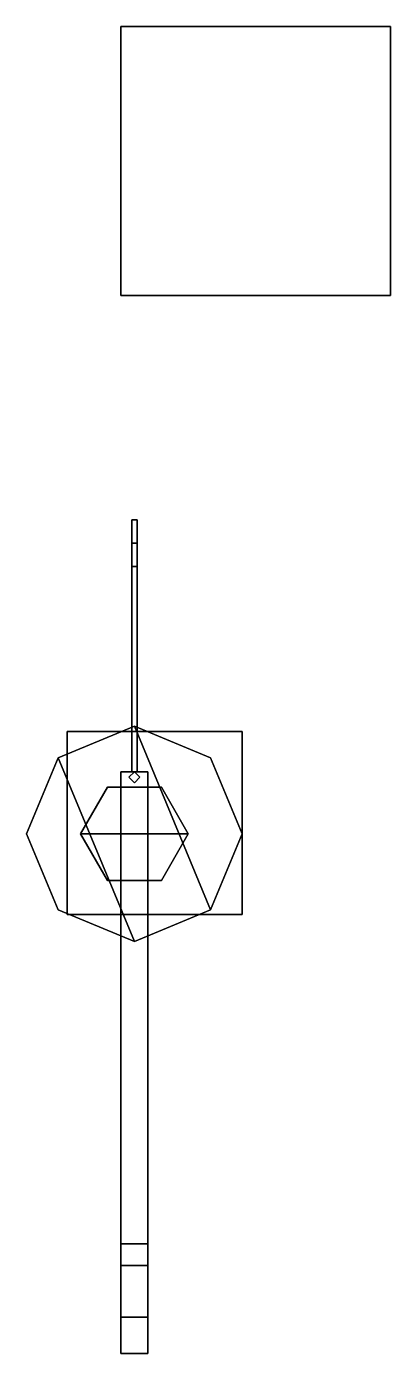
# Model space of a CAD drawing. Header units: millimetres. Extents: x -0.4 to 0.95, y -1.93 to 3.
import ezdxf

# ---------------------------------------------------------------- set-up
doc = ezdxf.new("R2010")
doc.units = ezdxf.units.MM

msp = doc.modelspace()

# ---------------------------------------------------------------- linework, layer by layer
for points in [[(0.95, 3, 1), (0.95, 3), (-0.05, 3), (-0.05, 3, 1)], [(0.95, 3), (0.95, 2), (-0.05, 2), (-0.05, 3)], [(-0.05, 3), (-0.05, 2), (-0.05, 2, 1), (-0.05, 3, 1)], [(-0.05, 3, 1), (-0.05, 2, 1), (0.95, 2, 1), (0.95, 3, 1)], [(0.95, 2, 1), (0.95, 2), (0.95, 3), (0.95, 3, 1)], [(-0.05, 2, 1), (-0.05, 2), (0.95, 2), (0.95, 2, 1)], [(0.01, 1.08, 10.1), (0.01, 1.1666, 10.05), (-0.01, 1.1666, 10.05), (-0.01, 1.08, 10.1)], [(0.01, 1.1666, 10.05), (0.01, 1.1666, 9.95), (-0.01, 1.1666, 9.95), (-0.01, 1.1666, 10.05)], [(0.01, 1.1666, 9.95), (0.01, 1.08, 9.9), (-0.01, 1.08, 9.9), (-0.01, 1.1666, 9.95)], [(-0.01, 0.9934, 10.05), (-0.01, 1.08, 10.1), (-0.01, 1.1666, 10.05), (-0.01, 0.9934, 9.95)], [(-0.01, 0.9934, 9.95), (-0.01, 1.1666, 10.05), (-0.01, 1.1666, 9.95), (-0.01, 1.08, 9.9)], [(0.01, 0.9934, 10.05), (0.01, 1.1666, 9.95), (0.01, 1.1666, 10.05), (0.01, 1.08, 10.1)], [(0.01, 0.9934, 9.95), (0.01, 1.08, 9.9), (0.01, 1.1666, 9.95), (0.01, 0.9934, 10.05)], [(0.01, 0.9934, 10.05), (0.01, 1.08, 10.1), (-0.01, 1.08, 10.1), (-0.01, 0.9934, 10.05)], [(0.01, 1.08, 9.9), (0.01, 0.9934, 9.95), (-0.01, 0.9934, 9.95), (-0.01, 1.08, 9.9)], [(-0.01, 0.9934, 9.95), (-0.01, 0.23, 9.95), (-0.01, 0.23, 10.05), (-0.01, 0.9934, 10.05)], [(-0.01, 0.9934, 10.05), (-0.01, 0.23, 10.05), (0.01, 0.23, 10.05), (0.01, 0.9934, 10.05)], [(0.01, 0.9934, 9.95), (0.01, 0.23, 9.95), (-0.01, 0.23, 9.95), (-0.01, 0.9934, 9.95)], [(0.01, 0.9934, 9.95), (0.01, 0.9934, 10.05), (-0.01, 0.9934, 10.05), (-0.01, 0.9934, 9.95)], [(0.01, 0.23, 10.05), (0.01, 0.23, 9.95), (0.01, 0.9934, 9.95), (0.01, 0.9934, 10.05)], [(0, 0.4), (-0.2828, 0.2828), (-0.2828, 0.2828, 0.1), (0, 0.4, 0.1)], [(-0.2828, 0.2828, 0.1), (0, -0.4, 0.1), (0.2828, -0.2828, 0.1), (0, 0.4, 0.1)], [(0.2828, 0.2828), (0, 0.4), (0, 0.4, 0.1), (0.2828, 0.2828, 0.1)], [(0, 0.4, 0.1), (0.2828, -0.2828, 0.1), (0.4, 0, 0.1), (0.2828, 0.2828, 0.1)], [(-0.25, 0.38, 1), (-0.25, -0.3, 1), (-0.25, -0.3, 2), (-0.25, 0.38, 2)], [(-0.25, 0.38, 2), (-0.25, -0.3, 2), (0.4, -0.3, 2), (0.4, 0.38, 2)], [(0.4, 0.38, 2), (0.4, 0.38, 1), (-0.25, 0.38, 1), (-0.25, 0.38, 2)], [(0.4, 0.38, 1), (0.4, -0.3, 1), (-0.25, -0.3, 1), (-0.25, 0.38, 1)], [(0.4, -0.3, 2), (0.4, -0.3, 1), (0.4, 0.38, 1), (0.4, 0.38, 2)], [(-0.2828, 0.2828), (-0.4, 0), (-0.4, 0, 0.1), (-0.2828, 0.2828, 0.1)], [(-0.4, 0, 0.1), (-0.2828, -0.2828, 0.1), (0, -0.4, 0.1), (-0.2828, 0.2828, 0.1)], [(0.4, 0), (0.2828, 0.2828), (0.2828, 0.2828, 0.1), (0.4, 0, 0.1)], [(-0.05, 0.23, 9.85), (-0.05, -1.5234, 9.85), (-0.05, -1.5234, 10.15), (-0.05, 0.23, 10.15)], [(-0.05, 0.23, 10.15), (-0.05, -1.5234, 10.15), (0.05, -1.5234, 10.15), (0.05, 0.23, 10.15)], [(0.05, 0.23, 10.15), (0.05, 0.23, 9.85), (-0.05, 0.23, 9.85), (-0.05, 0.23, 10.15)], [(0.05, 0.23, 9.85), (0.05, -1.5234, 9.85), (-0.05, -1.5234, 9.85), (-0.05, 0.23, 9.85)], [(0, 0.23, 0.1), (-0.02, 0.21, 0.1), (-0.02, 0.21, 10), (0, 0.23, 10)], [(-0.02, 0.21, 0.1), (0, 0.19, 0.1), (0, 0.19, 10), (-0.02, 0.21, 10)], [(0.02, 0.21, 0.1), (0, 0.23, 0.1), (0, 0.23, 10), (0.02, 0.21, 10)], [(0, 0.19, 0.1), (0.02, 0.21, 0.1), (0.02, 0.21, 10), (0, 0.19, 10)], [(0.05, -1.5234, 10.15), (0.05, -1.5234, 9.85), (0.05, 0.23, 9.85), (0.05, 0.23, 10.15)], [(-0.1, 0.1732, 0.1), (-0.2, 0, 0.1), (-0.2, 0, 10), (-0.1, 0.1732, 10)], [(0.2, 0, 10), (0.1, 0.1732, 10), (-0.1, 0.1732, 10), (-0.2, 0, 10)], [(0.1, 0.1732, 0.1), (-0.1, 0.1732, 0.1), (-0.1, 0.1732, 10), (0.1, 0.1732, 10)], [(0.2, 0, 0.1), (0.1, 0.1732, 0.1), (0.1, 0.1732, 10), (0.2, 0, 10)], [(-0.4, 0), (-0.2828, -0.2828), (-0.2828, -0.2828, 0.1), (-0.4, 0, 0.1)], [(-0.2, 0, 0.1), (-0.1, -0.1732, 0.1), (-0.1, -0.1732, 10), (-0.2, 0, 10)], [(0.1, -0.1732, 10), (0.2, 0, 10), (-0.2, 0, 10), (-0.1, -0.1732, 10)], [(0.1, -0.1732, 0.1), (0.2, 0, 0.1), (0.2, 0, 10), (0.1, -0.1732, 10)], [(0.2828, -0.2828), (0.4, 0), (0.4, 0, 0.1), (0.2828, -0.2828, 0.1)], [(-0.1, -0.1732, 0.1), (0.1, -0.1732, 0.1), (0.1, -0.1732, 10), (-0.1, -0.1732, 10)], [(-0.2828, -0.2828), (0, -0.4), (0, -0.4, 0.1), (-0.2828, -0.2828, 0.1)], [(0, -0.4), (0.2828, -0.2828), (0.2828, -0.2828, 0.1), (0, -0.4, 0.1)], [(-0.25, -0.3, 2), (-0.25, -0.3, 1), (0.4, -0.3, 1), (0.4, -0.3, 2)], [(0.05, -1.6043, 10.231), (0.05, -1.5234, 10.15), (-0.05, -1.5234, 10.15), (-0.05, -1.6043, 10.231)], [(0.05, -1.5234, 9.85), (0.05, -1.6043, 9.769), (-0.05, -1.6043, 9.769), (-0.05, -1.5234, 9.85)], [(-0.05, -1.7957, 10.231), (-0.05, -1.6043, 10.231), (-0.05, -1.5234, 10.15), (-0.05, -1.931, 10.0957)], [(-0.05, -1.931, 10.0957), (-0.05, -1.5234, 10.15), (-0.05, -1.5234, 9.85), (-0.05, -1.931, 9.9043)], [(-0.05, -1.931, 9.9043), (-0.05, -1.5234, 9.85), (-0.05, -1.6043, 9.769), (-0.05, -1.7957, 9.769)], [(0.05, -1.931, 10.0957), (0.05, -1.5234, 10.15), (0.05, -1.6043, 10.231), (0.05, -1.7957, 10.231)], [(0.05, -1.931, 9.9043), (0.05, -1.5234, 9.85), (0.05, -1.5234, 10.15), (0.05, -1.931, 10.0957)], [(0.05, -1.7957, 9.769), (0.05, -1.6043, 9.769), (0.05, -1.5234, 9.85), (0.05, -1.931, 9.9043)], [(0.05, -1.7957, 10.231), (0.05, -1.6043, 10.231), (-0.05, -1.6043, 10.231), (-0.05, -1.7957, 10.231)], [(0.05, -1.6043, 9.769), (0.05, -1.7957, 9.769), (-0.05, -1.7957, 9.769), (-0.05, -1.6043, 9.769)], [(0.05, -1.931, 10.0957), (0.05, -1.7957, 10.231), (-0.05, -1.7957, 10.231), (-0.05, -1.931, 10.0957)], [(0.05, -1.7957, 9.769), (0.05, -1.931, 9.9043), (-0.05, -1.931, 9.9043), (-0.05, -1.7957, 9.769)], [(0.05, -1.931, 9.9043), (0.05, -1.931, 10.0957), (-0.05, -1.931, 10.0957), (-0.05, -1.931, 9.9043)]]:
    msp.add_3dface(points)

doc.saveas('drawing.dxf')
